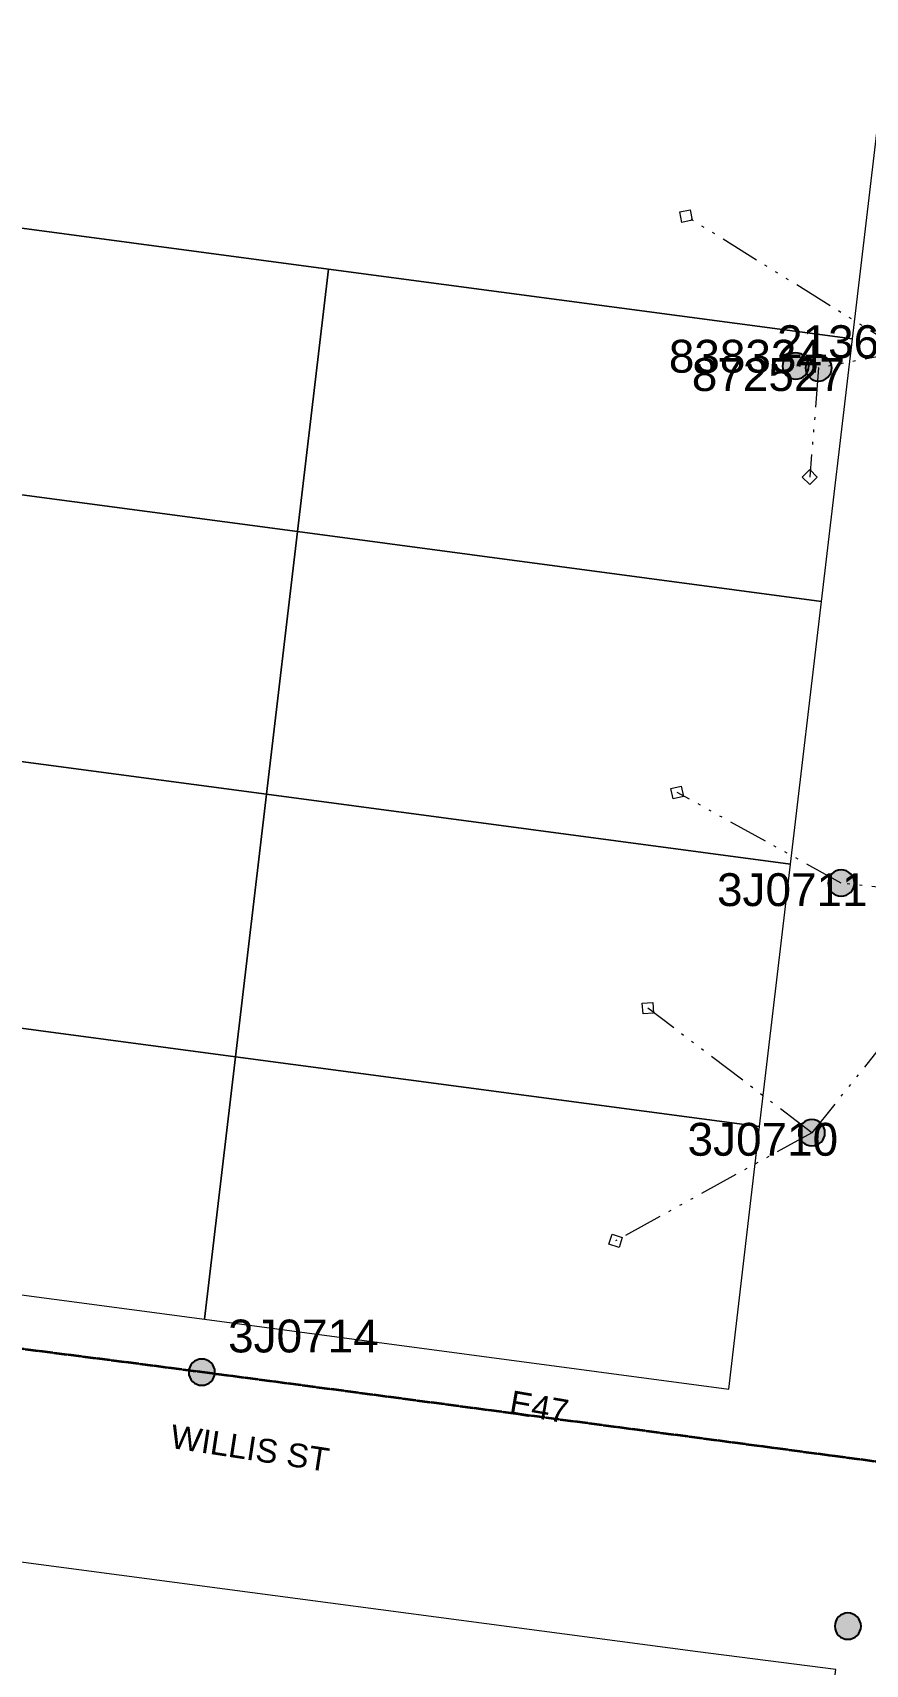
# Model space of a CAD drawing. Header units: metres. Extents: x 244561 to 254068, y 6159332 to 6162744.
# Drawn here: x 251231.7 to 251295, y 6161143.7 to 6161267.9 of the extents above; entities that cross this region are included whole.
import ezdxf
from ezdxf.enums import TextEntityAlignment as Align

# ---------------------------------------------------------------- set-up
doc = ezdxf.new("R2010")
doc.units = ezdxf.units.M
doc.linetypes.add('Cable Exist OH', pattern=[1, 1, 0])
doc.linetypes.add('PHANTOMX2', pattern=[6.6, 3, -0.75, 0.2, -0.75, 0.2, -0.75, 0.2, -0.75])
doc.layers.get('0').update_dxf_attribs({"color": 6})
for name, color, linetype, lineweight in [('_User_LV_Exist', 5, 'Continuous', 35), ('Cadastre Developer_SP_NEW', 92, 'Continuous', 15), ('Cadastre Land Parcels_SP_EXT', 118, 'Continuous', 15), ('Cadastre Roads_SP_EXT', 218, 'Continuous', 15), ('Mains_LV_EXT', 163, 'Continuous', 25), ('Services_SP_EXT', 42, 'PHANTOMX2', 20)]:
    doc.layers.add(name, color=color, linetype=linetype, lineweight=lineweight)
doc.layers.add('OH_Details_SP_MISC', color=7, linetype='Continuous')
doc.layers.add('SupportsOH_SP_TR_HV_LV_SL_EXT', color=7, linetype='Continuous')
doc.styles.add('POLE_LABEL', font='arial.ttf', dxfattribs={"height": 2})
doc.styles.get("Standard").update_dxf_attribs({"font": 'arial.ttf'})

# ---------------------------------------------------------------- blocks, each defined once
blk = doc.blocks.new('CCP_EXT')
at = {"flags": 9}
for tag, p in [('STATE', (0, -1.8)), ('LEGEND', (0, -1.4)), ('LIFE_SUPPORT', (0, -1.6)), ('NOTES', (0, -2))]:
    blk.add_attdef(tag, text='', height=0.2, dxfattribs=at).set_placement(p, align=Align.MIDDLE_LEFT)
blk.add_wipeout([(0, 0.57), (0.57, 0), (0, -0.57), (-0.57, 0)])
blk.add_lwpolyline([(-0.57, 0), (0, 0.57), (0.57, 0), (0, -0.57), (-0.57, 0)])
at = {"flags": 1}
blk.add_attdef('Z', (0, 0), '', height=0.2, dxfattribs=at)
at = {"flags": 9}
for tag, p in [('CCP_TYPE', (0, 0)), ('CONSTRUCTED_VOLTAGE', (0, -0.2)), ('OPERATING_VOLTAGE', (0, -0.6)), ('ORIENTATION', (0, -0.8)), ('OWNED_BY', (0, -1)), ('NO_PHASES', (0, -0.4)), ('USAGE', (0, -1.2))]:
    blk.add_attdef(tag, text='', height=0.2, dxfattribs=at).set_placement(p, align=Align.MIDDLE_LEFT)
blk = doc.blocks.new('POLE_EXT')
blk.add_hatch(color=256).paths.add_polyline_path([(-1, 0, 1), (1, 0, 1)])
blk.add_lwpolyline([(-1, 0, 1), (1, 0, 1)], format="xyb", close=True)
at = {"flags": 8}
blk.add_attdef('pNumber', text='', height=2, dxfattribs=at).set_placement((2.5, 2.5), align=Align.MIDDLE_CENTER)
at = {"style": 'POLE_LABEL', "flags": 9}
for tag, p in [('STRUCTURE_PLANT_NUMBER', (1.35, 0.03)), ('STREET_CODE', (1.35, -0.2))]:
    blk.add_attdef(tag, text='', height=0.2, dxfattribs=at).set_placement(p, align=Align.MIDDLE_LEFT)
at = {"flags": 9}
for tag, p in [('OWNED_BY', (1.35, -0.4)), ('SPECIAL_USE', (1.35, -0.8)), ('STATE', (1.35, -1)), ('PARENT', (1.35, -0.6)), ('USAGE', (1.35, -1.2)), ('cLV', (1.35, -1.4)), ('hDepth', (1.35, -1.6)), ('hDia', (1.35, -1.8)), ('cHV', (1.35, -2)), ('LBRACKET', (1.35, -2.2)), ('LExisting', (1.35, -2.4)), ('cLinedev', (1.35, -3.4)), ('pExisting', (1.35, -3.8)), ('LANTNUMBER', (1.35, -2.6)), ('LOther', (1.35, -2.8)), ('LRemove', (1.35, -3)), ('LEGEND', (1.35, -3.2)), ('LOCATION', (1.35, -3.6)), ('pFooting', (1.35, -4.4)), ('pNew', (1.35, -4.6)), ('pRelocate', (1.35, -5)), ('PFNUMBER', (1.35, -4)), ('NEWPFNUMBER', (1.35, -4.2)), ('pRemove', (1.35, -5.2)), ('pReplace', (1.35, -5.4)), ('pStay', (1.35, -5.6)), ('pType', (1.35, -5.8)), ('cspan', (1.35, -6)), ('STREETNAME', (1.35, -6.2)), ('SUBURB', (1.35, -6.4)), ('OPERATED_BY', (1.36, -7.01)), ('NOTES', (1.35, -6.6)), ('MAINTAINED_BY', (1.36, -6.81))]:
    blk.add_attdef(tag, text='', height=0.2, dxfattribs=at).set_placement(p, align=Align.MIDDLE_LEFT)
at = {"flags": 1}
blk.add_attdef('Z', (1.35, -7.33), '', height=0.2, dxfattribs=at)

msp = doc.modelspace()

# ---------------------------------------------------------------- linework, layer by layer
at = {"layer": '_User_LV_Exist', "linetype": 'Cable Exist OH'}
msp.add_lwpolyline([(251188.5523, 6161173.2045), (251244.5433, 6161165.9891), (251299.9527, 6161158.6333)], dxfattribs=at)
at = {"layer": 'Cadastre Developer_SP_NEW', "linetype": 'Continuous'}
for points in [[(251254.1807, 6161249.8908), (251214.2989, 6161255.2042), (251211.9424, 6161235.228), (251251.8233, 6161229.9146), (251254.1807, 6161249.8908)], [(251251.8233, 6161229.9146), (251211.9424, 6161235.228), (251209.5851, 6161215.2508), (251249.4668, 6161209.9375), (251251.8233, 6161229.9146)], [(251249.4668, 6161209.9375), (251209.5851, 6161215.2508), (251207.2287, 6161195.2745), (251247.1102, 6161189.9612), (251249.4668, 6161209.9375)], [(251247.1102, 6161189.9612), (251207.2287, 6161195.2745), (251204.8714, 6161175.2973), (251244.7537, 6161169.984), (251247.1102, 6161189.9612)], [(251292.7849, 6161143.3387), (251282.2785, 6161144.6944), (251230.2065, 6161151.5927), (251226.4311, 6161097.6649), (251204.8838, 6160984.2304), (251157.6772, 6160990.354), (251094.0338, 6160998.6102), (251090.5585, 6161003.1059), (251088.818, 6160989.2037), (251270.1529, 6160965.6829), (251292.7849, 6161143.3387)]]:
    msp.add_lwpolyline(points, close=True, dxfattribs=at)
at = {"layer": 'Cadastre Land Parcels_SP_EXT', "linetype": 'Continuous'}
for points in [[(251298.7749, 6161284.5327), (251258.8939, 6161289.8443), (251253.6469, 6161290.5506), (251214.4895, 6161256.7926), (251214.2989, 6161255.2042), (251254.1807, 6161249.8908), (251294.0582, 6161244.5813), (251298.7749, 6161284.5327)], [(251254.1807, 6161249.8908), (251214.2989, 6161255.2042), (251211.9424, 6161235.228), (251251.8233, 6161229.9146), (251254.1807, 6161249.8908)], [(251294.0582, 6161244.5813), (251254.1807, 6161249.8908), (251251.8233, 6161229.9146), (251291.7058, 6161224.6011), (251294.0582, 6161244.5813)], [(251251.8233, 6161229.9146), (251211.9424, 6161235.228), (251209.5851, 6161215.2508), (251249.4668, 6161209.9375), (251251.8233, 6161229.9146)], [(251291.7058, 6161224.6011), (251251.8233, 6161229.9146), (251249.4668, 6161209.9375), (251289.3492, 6161204.625), (251291.7058, 6161224.6011)], [(251249.4668, 6161209.9375), (251209.5851, 6161215.2508), (251207.2287, 6161195.2745), (251247.1102, 6161189.9612), (251249.4668, 6161209.9375)], [(251289.3492, 6161204.625), (251249.4668, 6161209.9375), (251247.1102, 6161189.9612), (251286.9926, 6161184.6478), (251289.3492, 6161204.625)], [(251247.1102, 6161189.9612), (251207.2287, 6161195.2745), (251204.8714, 6161175.2973), (251244.7537, 6161169.984), (251247.1102, 6161189.9612)], [(251286.9926, 6161184.6478), (251247.1102, 6161189.9612), (251244.7537, 6161169.984), (251284.636, 6161164.6706), (251286.9926, 6161184.6478)], [(251292.7849, 6161143.3387), (251282.2785, 6161144.6944), (251230.2065, 6161151.5927), (251226.4311, 6161097.6649), (251204.8838, 6160984.2304), (251157.6772, 6160990.354), (251094.0338, 6160998.6102), (251090.5585, 6161003.1059), (251088.818, 6160989.2037), (251270.1529, 6160965.6829), (251292.7849, 6161143.3387)]]:
    msp.add_lwpolyline(points, close=True, dxfattribs=at)
at = {"layer": 'Mains_LV_EXT', "linetype": 'Cable Exist OH'}
msp.add_lwpolyline([(251188.5523, 6161173.2045), (251244.5433, 6161165.9891), (251299.9527, 6161158.6333)], dxfattribs=at)
at = {"layer": 'Services_SP_EXT'}
for points in [[(251297.9726, 6161243.6191), (251291.4829, 6161242.3681)], [(251305.0755, 6161201.8308), (251293.206, 6161203.1757)], [(251305.0755, 6161201.8308), (251290.9651, 6161184.1792)]]:
    msp.add_lwpolyline(points, dxfattribs=at)

# ---------------------------------------------------------------- block references
at = {"layer": 'SupportsOH_SP_TR_HV_LV_SL_EXT'}
ref = msp.add_blockref('POLE_EXT', (251297.9726, 6161243.6191), dxfattribs=at)
ref.add_attrib('ASSET_NUM', '213634', dxfattribs={"layer": '0', "height": 2.5, "style": 'POLE_LABEL'}).set_placement((251299.9726, 6161244.3691), align=Align.MIDDLE_RIGHT)
ref = msp.add_blockref('POLE_EXT', (251289.734, 6161242.511), dxfattribs=at)
ref.add_attrib('ASSET_NUM', '838334', dxfattribs={"layer": '0', "height": 2.5, "style": 'POLE_LABEL'}).set_placement((251291.734, 6161243.261), align=Align.MIDDLE_RIGHT)
ref = msp.add_blockref('POLE_EXT', (251291.4829, 6161242.3682), dxfattribs=at)
ref.add_attrib('ASSET_NUM', '872527', dxfattribs={"layer": '0', "height": 2.5, "style": 'POLE_LABEL'}).set_placement((251293.4829, 6161243.1182), align=Align.TOP_RIGHT)
ref = msp.add_blockref('POLE_EXT', (251293.206, 6161203.1757), dxfattribs=at)
ref.add_attrib('ASSET_NUM', '3J0711', dxfattribs={"layer": '0', "height": 2.5, "style": 'POLE_LABEL'}).set_placement((251295.206, 6161203.9257), align=Align.TOP_RIGHT)
ref = msp.add_blockref('POLE_EXT', (251290.965, 6161184.1792), dxfattribs=at)
ref.add_attrib('ASSET_NUM', '3J0710', dxfattribs={"layer": '0', "height": 2.5, "style": 'POLE_LABEL'}).set_placement((251292.965, 6161184.9292), align=Align.TOP_RIGHT)
ref = msp.add_blockref('POLE_EXT', (251244.5432, 6161165.9619), dxfattribs=at)
ref.add_attrib('ASSET_NUM', '3J0714', dxfattribs={"layer": '0', "height": 2.5, "style": 'POLE_LABEL'}).set_placement((251246.5432, 6161166.7119), align=Align.BOTTOM_LEFT)
ref = msp.add_blockref('POLE_EXT', (251293.7072, 6161146.6374), dxfattribs=at)
ref.add_attrib('ASSET_NUM', '220261', dxfattribs={"layer": '0', "height": 2.5, "style": 'POLE_LABEL'}).set_placement((251295.7072, 6161147.3874), align=Align.TOP_LEFT)

# ---------------------------------------------------------------- texts
at = {"layer": 'Cadastre Roads_SP_EXT'}
msp.add_text('WILLIS ST', height=1.8, rotation=351.298298, dxfattribs=at).set_placement((251242.0536, 6161160.2128))
at = {"layer": 'Mains_LV_EXT'}
msp.add_text('E47', height=1.8, rotation=350.15603, dxfattribs=at).set_placement((251267.8613, 6161162.8174))

# ---------------------------------------------------------------- next in the draw order: block references
at = {"layer": 'Services_SP_EXT'}
for p, rotation in [((251281.385, 6161253.9224), 146.2239901126488), ((251280.719, 6161210.0708), 147.6255536012971), ((251278.4916, 6161193.6502), 138.8500231624084), ((251276.0299, 6161175.954), 207.5067463972983)]:
    msp.add_blockref('CCP_EXT', p, dxfattribs=dict(at, rotation=rotation))
msp.add_blockref('CCP_EXT', (251290.8105, 6161234.0619), dxfattribs=at)

# ---------------------------------------------------------------- next in the draw order: linework, layer by layer
at = {"layer": 'Cadastre Developer_SP_NEW', "linetype": 'Continuous'}
for points in [[(251298.7749, 6161284.5327), (251258.8939, 6161289.8443), (251253.6469, 6161290.5506), (251214.4895, 6161256.7926), (251214.2989, 6161255.2042), (251254.1807, 6161249.8908), (251294.0582, 6161244.5813), (251298.7749, 6161284.5327)], [(251294.0582, 6161244.5813), (251254.1807, 6161249.8908), (251251.8233, 6161229.9146), (251291.7058, 6161224.6011), (251294.0582, 6161244.5813)], [(251291.7058, 6161224.6011), (251251.8233, 6161229.9146), (251249.4668, 6161209.9375), (251289.3492, 6161204.625), (251291.7058, 6161224.6011)], [(251289.3492, 6161204.625), (251249.4668, 6161209.9375), (251247.1102, 6161189.9612), (251286.9926, 6161184.6478), (251289.3492, 6161204.625)], [(251286.9926, 6161184.6478), (251247.1102, 6161189.9612), (251244.7537, 6161169.984), (251284.636, 6161164.6706), (251286.9926, 6161184.6478)]]:
    msp.add_lwpolyline(points, close=True, dxfattribs=at)
at = {"layer": 'OH_Details_SP_MISC', "color": 7, "linetype": 'Continuous', "flags": 128}
msp.add_lwpolyline([(251200.3461, 6161266.0207), (251193.486, 6161215.9344), (251188.5523, 6161173.2042), (251244.5433, 6161165.9891), (251299.9528, 6161158.6333), (251305.0755, 6161200.8308), (251310.0284, 6161242.3901)], dxfattribs=at)
at = {"layer": 'Services_SP_EXT'}
for points in [[(251297.9726, 6161243.6191), (251281.385, 6161253.9223)], [(251291.4829, 6161242.3681), (251290.8106, 6161234.0619)], [(251293.206, 6161203.1757), (251280.719, 6161210.0708)], [(251290.9651, 6161184.1792), (251278.4916, 6161193.6502)], [(251290.9651, 6161184.1792), (251276.0298, 6161175.954)]]:
    msp.add_lwpolyline(points, dxfattribs=at)

doc.saveas('drawing.dxf')
